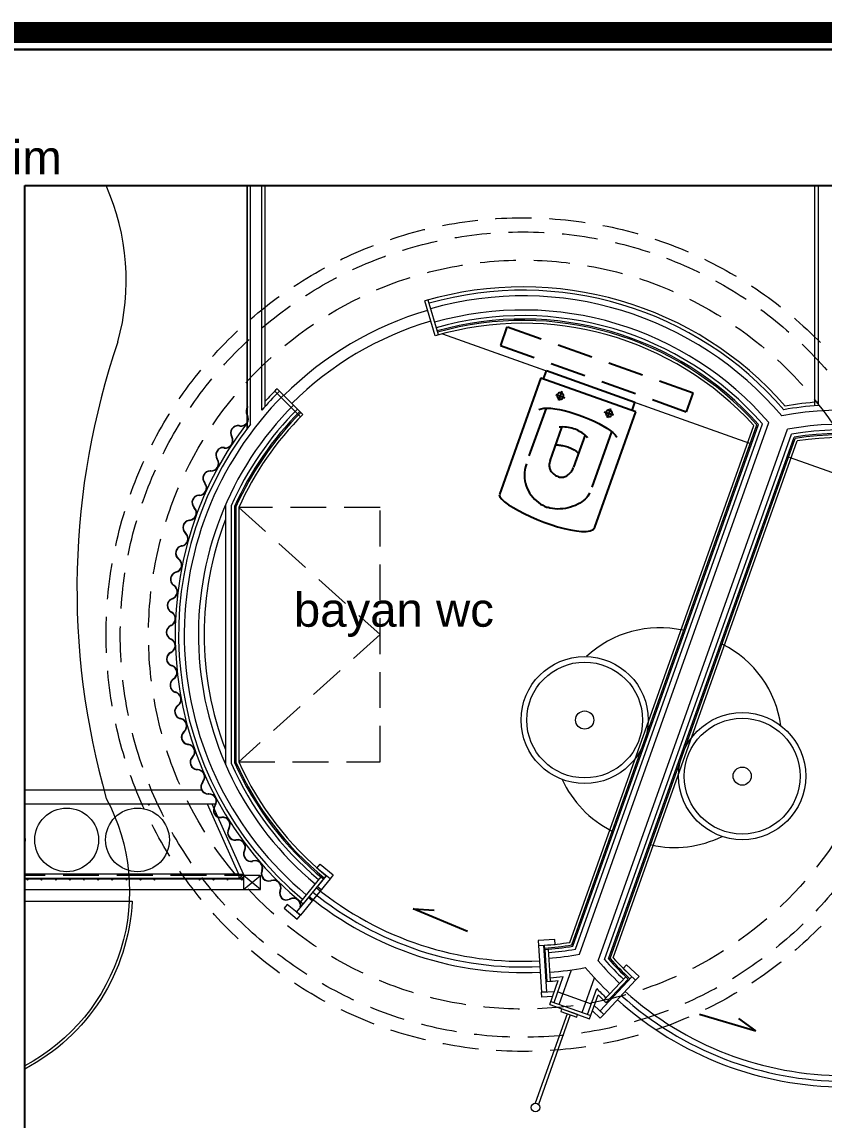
# Model space of a CAD drawing. Header units: millimetres. Extents: x 54215 to 67697, y 23496 to 56611.
# Drawn here: x 59127.7 to 59411.6, y 29702.9 to 30091.7 of the extents above; entities that cross this region are included whole.
import ezdxf

# ---------------------------------------------------------------- set-up
doc = ezdxf.new("R2010")
doc.units = ezdxf.units.MM
doc.linetypes.add('DASHED', pattern=[19.05, 12.7, -6.35])
doc.layers.add('0 rölöve', color=7, linetype='Continuous', true_color=0xf1380e)
for name, color, linetype, lineweight in [('alçıpankesit', 220, 'Continuous', 20), ('b_görünüş', 44, 'Continuous', 25), ('no3_ahsap gorunus on ince', 32, 'Continuous', 13), ('no3_duvar kaplama', 8, 'Continuous', 0), ('no3_duvar ytong', 101, 'Continuous', 0), ('no3_kutu profil gorunus', 8, 'Continuous', 0), ('no3_kutuprofil kesit', 74, 'Continuous', 18), ('no3_lejand', 255, 'Continuous', 13), ('no3_mermer gorunus arka', 41, 'Continuous', 13), ('no3_tefriş arka ince', 65, 'Continuous', 13), ('no3_tefriş izdüşüm', 87, 'Continuous', 15), ('t_yazı', 154, 'Continuous', 25)]:
    doc.layers.add(name, color=color, linetype=linetype, lineweight=lineweight)
doc.layers.add('no3_ahsap kesit on', color=7, linetype='Continuous', lineweight=20, true_color=0xfca103)
doc.layers.add('no3_alçıpan kesit', color=7, linetype='Continuous', lineweight=20, true_color=0xf5003d)
doc.styles.get("Standard").update_dxf_attribs({"font": 'arial.ttf'})

# ---------------------------------------------------------------- blocks, each defined once
blk = doc.blocks.new('klozet')
at = {"layer": 'b_görünüş'}
for p, q in [((-23024.08, -1604.78), (-23024.08, -1638)), ((-23021.08, -1604.78), (-23024.08, -1604.78)), ((-22977.68, -1603.33), (-23021.07, -1603.33)), ((-23021.05, -1603.33), (-23021.05, -1639.06)), ((-22976.76, -1603.66), (-22977.68, -1603.29)), ((-22975.97, -1604.47), (-22976.76, -1603.66)), ((-22975.28, -1605.66), (-22975.97, -1604.47)), ((-23011.83, -1609.69), (-23011.39, -1608.48)), ((-22990.74, -1609.01), (-23011.56, -1609.01)), ((-23011.39, -1608.48), (-23010.88, -1607.47)), ((-23010.88, -1607.47), (-23010.31, -1606.69)), ((-22988.54, -1609.13), (-22987.91, -1609.18)), ((-22987.91, -1609.18), (-22987.27, -1609.32)), ((-22987.27, -1609.32), (-22986.61, -1609.54)), ((-22974.71, -1607.2), (-22975.28, -1605.66)), ((-22974.25, -1609.03), (-22974.71, -1607.2)), ((-22973.89, -1611.11), (-22974.25, -1609.03)), ((-23015.69, -1612.08), (-23019.17, -1612.08)), ((-23018.54, -1611.88), (-23018.56, -1612.09)), ((-23018.56, -1612.09), (-23018.56, -1612.09)), ((-23018.56, -1612.09), (-23018.56, -1612.09)), ((-23018.56, -1612.09), (-23018.54, -1612.29)), ((-23018.49, -1611.69), (-23018.54, -1611.88)), ((-23018.54, -1612.29), (-23018.49, -1612.48)), ((-23018.41, -1611.5), (-23018.49, -1611.69)), ((-23018.49, -1612.48), (-23018.41, -1612.67)), ((-23018.29, -1611.33), (-23018.41, -1611.5)), ((-23018.41, -1612.67), (-23018.29, -1612.84)), ((-23018.14, -1611.19), (-23018.29, -1611.33)), ((-23018.29, -1612.84), (-23018.14, -1612.98)), ((-23017.98, -1611.07), (-23018.14, -1611.19)), ((-23018.14, -1612.98), (-23017.98, -1613.1)), ((-23017.79, -1610.99), (-23017.98, -1611.07)), ((-23017.98, -1613.1), (-23017.79, -1613.18)), ((-23017.6, -1610.93), (-23017.79, -1610.99)), ((-23017.79, -1613.18), (-23017.6, -1613.24)), ((-23017.39, -1610.92), (-23017.6, -1610.93)), ((-23017.6, -1613.24), (-23017.39, -1613.25)), ((-23017.19, -1610.93), (-23017.39, -1610.92)), ((-23017.39, -1613.25), (-23017.19, -1613.24)), ((-23017.33, -1613.85), (-23017.33, -1610.45)), ((-23016.99, -1610.99), (-23017.19, -1610.93)), ((-23017.19, -1613.24), (-23016.99, -1613.18)), ((-23016.81, -1611.07), (-23016.99, -1610.99)), ((-23016.99, -1613.18), (-23016.81, -1613.1)), ((-23016.64, -1611.19), (-23016.81, -1611.07)), ((-23016.81, -1613.1), (-23016.64, -1612.98)), ((-23016.5, -1611.33), (-23016.64, -1611.19)), ((-23016.64, -1612.98), (-23016.5, -1612.84)), ((-23016.38, -1611.5), (-23016.5, -1611.33)), ((-23016.5, -1612.84), (-23016.38, -1612.67)), ((-23016.29, -1611.69), (-23016.38, -1611.5)), ((-23016.38, -1612.67), (-23016.29, -1612.48)), ((-23016.24, -1611.88), (-23016.29, -1611.69)), ((-23016.29, -1612.48), (-23016.24, -1612.29)), ((-23016.22, -1612.09), (-23016.24, -1611.88)), ((-23016.24, -1612.29), (-23016.22, -1612.09)), ((-23012.8, -1614.34), (-23012.53, -1612.65)), ((-23012.53, -1612.65), (-23012.21, -1611.1)), ((-23012.21, -1611.1), (-23011.83, -1609.69)), ((-22986.61, -1609.54), (-22985.94, -1609.84)), ((-22985.94, -1609.84), (-22985.27, -1610.22)), ((-22985.27, -1610.22), (-22984.61, -1610.66)), ((-22984.61, -1610.66), (-22983.95, -1611.17)), ((-22983.95, -1611.17), (-22983.31, -1611.75)), ((-22983.31, -1611.75), (-22982.69, -1612.37)), ((-22982.69, -1612.37), (-22982.09, -1613.05)), ((-22982.09, -1613.05), (-22981.53, -1613.77)), ((-22973.62, -1613.38), (-22973.89, -1611.11)), ((-22973.45, -1615.8), (-22973.62, -1613.38)), ((-23013.14, -1617.98), (-23013, -1616.12)), ((-23013, -1616.12), (-23012.8, -1614.34)), ((-23007.06, -1616.97), (-23007.22, -1617.35)), ((-23006.89, -1616.63), (-23007.06, -1616.97)), ((-23006.71, -1616.34), (-23006.89, -1616.63)), ((-22981.53, -1613.77), (-22981, -1614.54)), ((-22981, -1614.54), (-22980.51, -1615.34)), ((-22980.51, -1615.34), (-22980.07, -1616.16)), ((-22980.07, -1616.16), (-22979.68, -1617.02)), ((-22979.68, -1617.02), (-22979.35, -1617.89)), ((-22973.37, -1618.33), (-22973.45, -1615.8)), ((-23013.24, -1621.79), (-23013.22, -1619.88)), ((-23013.22, -1619.88), (-23013.14, -1617.98)), ((-23008, -1620.91), (-23008.02, -1621.5)), ((-23007.94, -1620.33), (-23008, -1620.91)), ((-23007.87, -1619.76), (-23007.94, -1620.33)), ((-23007.77, -1619.22), (-23007.87, -1619.76)), ((-23007.66, -1618.71), (-23007.77, -1619.22)), ((-23007.53, -1618.22), (-23007.66, -1618.71)), ((-23007.38, -1617.77), (-23007.53, -1618.22)), ((-23007.22, -1617.35), (-23007.38, -1617.77)), ((-23007.36, -1617.55), (-22995.15, -1617.55)), ((-23001.28, -1621.4), (-23001.26, -1620.9)), ((-23001.26, -1620.9), (-23001.22, -1620.41)), ((-23001.22, -1620.41), (-23001.15, -1619.91)), ((-23001.15, -1619.91), (-23001.05, -1619.42)), ((-23001.05, -1619.42), (-23000.93, -1618.93)), ((-23000.93, -1618.93), (-23000.77, -1618.46)), ((-23000.77, -1618.46), (-23000.58, -1617.99)), ((-23000.58, -1617.99), (-23000.35, -1617.54)), ((-22994.76, -1617.55), (-22995.1, -1617.54)), ((-22994.41, -1617.58), (-22994.76, -1617.55)), ((-22994.07, -1617.63), (-22994.41, -1617.58)), ((-22993.73, -1617.71), (-22994.07, -1617.63)), ((-22993.39, -1617.8), (-22993.73, -1617.71)), ((-22993.05, -1617.91), (-22993.39, -1617.8)), ((-22992.73, -1618.04), (-22993.05, -1617.91)), ((-22992.41, -1618.19), (-22992.73, -1618.04)), ((-22992.11, -1618.36), (-22992.41, -1618.19)), ((-22991.82, -1618.55), (-22992.11, -1618.36)), ((-22991.55, -1618.75), (-22991.82, -1618.55)), ((-22991.3, -1618.98), (-22991.55, -1618.75)), ((-22991.07, -1619.22), (-22991.3, -1618.98)), ((-22990.86, -1619.48), (-22991.07, -1619.22)), ((-22990.68, -1619.76), (-22990.86, -1619.48)), ((-22990.53, -1620.05), (-22990.68, -1619.76)), ((-22990.41, -1620.36), (-22990.53, -1620.05)), ((-22990.32, -1620.69), (-22990.41, -1620.36)), ((-22990.26, -1621.03), (-22990.32, -1620.69)), ((-22990.24, -1621.39), (-22990.26, -1621.03)), ((-22979.35, -1617.89), (-22979.09, -1618.78)), ((-22979.09, -1618.78), (-22978.89, -1619.68)), ((-22978.89, -1619.68), (-22978.77, -1620.59)), ((-22978.77, -1620.59), (-22978.73, -1621.49)), ((-22973.46, -1623.49), (-22973.37, -1620.9)), ((-22973.37, -1620.9), (-22973.37, -1618.33)), ((-23013.2, -1623.7), (-23013.24, -1621.79)), ((-23013.11, -1625.58), (-23013.2, -1623.7)), ((-23008.02, -1621.5), (-23008.03, -1622.11)), ((-23008.03, -1622.11), (-23008, -1622.73)), ((-23008, -1622.73), (-23007.94, -1623.36)), ((-23007.94, -1623.36), (-23007.85, -1623.98)), ((-23007.85, -1623.98), (-23007.72, -1624.61)), ((-23007.72, -1624.61), (-23007.55, -1625.23)), ((-23001.28, -1621.88), (-23001.28, -1621.4)), ((-23001.26, -1622.36), (-23001.28, -1621.88)), ((-23001.22, -1622.83), (-23001.26, -1622.36)), ((-23001.17, -1623.29), (-23001.22, -1622.83)), ((-23001.11, -1623.73), (-23001.17, -1623.29)), ((-23001.04, -1624.15), (-23001.11, -1623.73)), ((-23000.96, -1624.54), (-23001.04, -1624.15)), ((-23000.88, -1624.92), (-23000.96, -1624.54)), ((-23000.8, -1625.26), (-23000.88, -1624.92)), ((-22991.79, -1625.22), (-22991.54, -1625)), ((-22991.54, -1625), (-22991.32, -1624.76)), ((-22991.32, -1624.76), (-22991.11, -1624.5)), ((-22991.11, -1624.5), (-22990.93, -1624.22)), ((-22990.93, -1624.22), (-22990.77, -1623.92)), ((-22990.77, -1623.92), (-22990.63, -1623.6)), ((-22990.63, -1623.6), (-22990.51, -1623.27)), ((-22990.51, -1623.27), (-22990.41, -1622.92)), ((-22990.41, -1622.92), (-22990.34, -1622.56)), ((-22990.34, -1622.56), (-22990.28, -1622.18)), ((-22990.28, -1622.18), (-22990.25, -1621.79)), ((-22990.25, -1621.79), (-22990.24, -1621.39)), ((-22979.23, -1625.07), (-22978.99, -1624.19)), ((-22978.99, -1624.19), (-22978.82, -1623.3)), ((-22978.82, -1623.3), (-22978.71, -1622.4)), ((-22978.71, -1622.4), (-22978.68, -1621.49)), ((-22973.62, -1626.02), (-22973.46, -1623.49)), ((-23017.33, -1632.11), (-23017.33, -1628.7)), ((-23012.95, -1627.38), (-23013.11, -1625.58)), ((-23012.75, -1629.1), (-23012.95, -1627.38)), ((-23007.55, -1625.23), (-23007.35, -1625.85)), ((-23007.35, -1625.85), (-23007.1, -1626.46)), ((-23007.1, -1626.46), (-23006.81, -1627.05)), ((-22994.54, -1626.11), (-23007.01, -1626.11)), ((-23000.71, -1625.57), (-23000.8, -1625.26)), ((-23000.63, -1625.86), (-23000.71, -1625.57)), ((-23000.55, -1626.1), (-23000.63, -1625.86)), ((-22994.49, -1626.1), (-22994.08, -1626.08)), ((-22994.08, -1626.08), (-22993.69, -1626.04)), ((-22993.69, -1626.04), (-22993.32, -1625.97)), ((-22993.32, -1625.97), (-22992.98, -1625.87)), ((-22992.98, -1625.87), (-22992.65, -1625.74)), ((-22992.65, -1625.74), (-22992.34, -1625.59)), ((-22992.34, -1625.59), (-22992.05, -1625.42)), ((-22992.05, -1625.42), (-22991.79, -1625.22)), ((-22981.36, -1629.11), (-22980.82, -1628.36)), ((-22980.82, -1628.36), (-22980.33, -1627.58)), ((-22980.33, -1627.58), (-22979.9, -1626.77)), ((-22979.9, -1626.77), (-22979.53, -1625.93)), ((-22979.53, -1625.93), (-22979.23, -1625.07)), ((-22974.16, -1630.78), (-22973.85, -1628.47)), ((-22973.85, -1628.47), (-22973.62, -1626.02)), ((-23015.69, -1630.33), (-23019.17, -1630.33)), ((-23018.54, -1630.2), (-23018.56, -1630.4)), ((-23018.56, -1630.4), (-23018.56, -1630.4)), ((-23018.56, -1630.4), (-23018.56, -1630.4)), ((-23018.56, -1630.4), (-23018.54, -1630.61)), ((-23018.49, -1630), (-23018.54, -1630.2)), ((-23018.54, -1630.61), (-23018.49, -1630.8)), ((-23018.41, -1629.82), (-23018.49, -1630)), ((-23018.49, -1630.8), (-23018.41, -1630.99)), ((-23018.29, -1629.65), (-23018.41, -1629.82)), ((-23018.41, -1630.99), (-23018.29, -1631.16)), ((-23018.14, -1629.51), (-23018.29, -1629.65)), ((-23018.29, -1631.16), (-23018.14, -1631.3)), ((-23017.98, -1629.39), (-23018.14, -1629.51)), ((-23018.14, -1631.3), (-23017.98, -1631.42)), ((-23017.79, -1629.31), (-23017.98, -1629.39)), ((-23017.98, -1631.42), (-23017.79, -1631.5)), ((-23017.6, -1629.25), (-23017.79, -1629.31)), ((-23017.79, -1631.5), (-23017.6, -1631.55)), ((-23017.39, -1629.24), (-23017.6, -1629.25)), ((-23017.6, -1631.55), (-23017.39, -1631.57)), ((-23017.19, -1629.25), (-23017.39, -1629.24)), ((-23017.39, -1631.57), (-23017.19, -1631.55)), ((-23016.99, -1629.31), (-23017.19, -1629.25)), ((-23017.19, -1631.55), (-23016.99, -1631.5)), ((-23016.81, -1629.39), (-23016.99, -1629.31)), ((-23016.99, -1631.5), (-23016.81, -1631.42)), ((-23016.64, -1629.51), (-23016.81, -1629.39)), ((-23016.81, -1631.42), (-23016.64, -1631.3)), ((-23016.5, -1629.65), (-23016.64, -1629.51)), ((-23016.64, -1631.3), (-23016.5, -1631.16)), ((-23016.38, -1629.82), (-23016.5, -1629.65)), ((-23016.5, -1631.16), (-23016.38, -1630.99)), ((-23016.29, -1630), (-23016.38, -1629.82)), ((-23016.38, -1630.99), (-23016.29, -1630.8)), ((-23016.24, -1630.2), (-23016.29, -1630)), ((-23016.29, -1630.8), (-23016.24, -1630.61)), ((-23016.22, -1630.4), (-23016.24, -1630.2)), ((-23016.24, -1630.61), (-23016.22, -1630.4)), ((-23012.48, -1630.69), (-23012.75, -1629.1)), ((-23012.16, -1632.14), (-23012.48, -1630.69)), ((-23011.78, -1633.42), (-23012.16, -1632.14)), ((-22986.65, -1632.93), (-22985.75, -1632.56)), ((-22985.75, -1632.56), (-22984.9, -1632.13)), ((-22984.9, -1632.13), (-22984.09, -1631.64)), ((-22984.09, -1631.64), (-22983.33, -1631.08)), ((-22983.33, -1631.08), (-22982.62, -1630.47)), ((-22982.62, -1630.47), (-22981.96, -1629.81)), ((-22981.96, -1629.81), (-22981.36, -1629.11)), ((-22974.52, -1632.9), (-22974.16, -1630.78)), ((-23011.34, -1634.49), (-23011.78, -1633.42)), ((-22993.69, -1633.61), (-23011.66, -1633.61)), ((-23010.85, -1635.33), (-23011.34, -1634.49)), ((-23010.31, -1635.92), (-23010.85, -1635.33)), ((-22990.69, -1633.61), (-22989.62, -1633.56)), ((-22989.62, -1633.56), (-22988.59, -1633.43)), ((-22988.59, -1633.43), (-22987.6, -1633.22)), ((-22987.6, -1633.22), (-22986.65, -1632.93)), ((-22975.97, -1637.67), (-22975.43, -1636.39)), ((-22975.43, -1636.39), (-22974.95, -1634.79)), ((-22974.95, -1634.79), (-22974.52, -1632.9)), ((-23021.06, -1638), (-23024.08, -1638)), ((-23021.07, -1639.04), (-22977.28, -1639.04)), ((-22977.18, -1639.03), (-22976.55, -1638.56)), ((-22976.55, -1638.56), (-22975.97, -1637.67))]:
    blk.add_line(p, q, dxfattribs=at)

msp = doc.modelspace()

# ---------------------------------------------------------------- linework, layer by layer
msp.add_lwpolyline([(59128.641, 30033.772), (59558.753, 30033.772), (59558.753, 29678.802), (59128.641, 29678.802)], close=True)
at = {"linetype": 'DASHED'}
msp.add_lwpolyline([(59297.025, 29977.157), (59362.973, 29953.687), (59365.32, 29960.282), (59299.372, 29983.751)], close=True, dxfattribs=at)
msp.add_point((59172.538, 29814.675))
at = {"layer": '0 rölöve'}
for p, q in [((59285.345, 29769.657), (59266.201, 29777.712)), ((59266.201, 29777.712), (59273.577, 29777.26)), ((59367.52, 29740.413), (59387.448, 29734.564)), ((59387.448, 29734.564), (59381.444, 29738.873))]:
    msp.add_line(p, q, dxfattribs=at)
at = {"layer": 'no3_ahsap gorunus on ince'}
msp.add_lwpolyline([(59128.641, 29780.496), (59166.678, 29780.496, -0.2662812), (59128.641, 29720.999, -0.2662812)], format="xyb", dxfattribs=at)
for centre, radius in [((59326.872, 29844.562), 22.5), ((59326.872, 29844.562), 20.5), ((59326.872, 29844.562), 3.211), ((59382.649, 29824.712), 22.5), ((59382.649, 29824.712), 20.5), ((59382.649, 29824.712), 3.211)]:
    msp.add_circle(centre, radius, dxfattribs=at)
for centre, radius, start, end in [((59305.06, 29874.816), 119.675, 106.40583, 135), ((59305.06, 29874.816), 115.677, 106.40583, 135), ((59305.06, 29874.816), 117.675, 230.75869, 272.88587), ((59305.06, 29874.816), 115.675, 230.75869, 272.87072), ((59305.06, 29874.816), 119.675, 230.75869, 272.90052), ((59418.67, 29834.385), 115.675, 227.95071, 270.06274), ((59418.67, 29834.385), 119.675, 227.92091, 270.06274), ((59418.67, 29834.385), 117.675, 227.93556, 270.06274)]:
    msp.add_arc(centre, radius, start, end, dxfattribs=at)
at = {"layer": 'no3_ahsap kesit on'}
for p, q in [((59233.601, 29784.489), (59232.198, 29785.617)), ((59230.444, 29780.611), (59229.041, 29781.739)), ((59224.875, 29776.644), (59226.269, 29775.506)), ((59313.377, 29748.332), (59311.581, 29748.214)), ((59332.318, 29741.592), (59333.635, 29740.366))]:
    msp.add_line(p, q, dxfattribs=at)
for points in [[(59237.868, 29789.706), (59236.729, 29788.312), (59232.082, 29792.108), (59233.221, 29793.502)], [(59225.13, 29774.112), (59226.269, 29775.506), (59221.622, 29779.301), (59220.483, 29777.907)], [(59310.378, 29766.51), (59310.496, 29764.714), (59316.483, 29765.108), (59316.365, 29766.904)], [(59346.127, 29753.788), (59344.9, 29752.471), (59340.508, 29756.558), (59341.734, 29757.876)]]:
    msp.add_lwpolyline(points, close=True, dxfattribs=at)
for points in [[(59235.335, 29789.451), (59224.875, 29776.644)], [(59236.729, 29788.312), (59226.269, 29775.506)], [(59310.496, 29764.714), (59311.581, 29748.214)], [(59312.292, 29764.832), (59313.377, 29748.332)], [(59343.583, 29753.697), (59332.318, 29741.592)], [(59344.9, 29752.471), (59333.635, 29740.366)], [(59315.494, 29746.668), (59311.699, 29746.418), (59311.581, 29748.214), (59316.151, 29748.515)], [(59329.625, 29741.639), (59332.409, 29739.048), (59333.635, 29740.366), (59330.283, 29743.486)]]:
    msp.add_lwpolyline(points, dxfattribs=at)
at = {"layer": 'no3_alçıpan kesit', "lineweight": 13}
for p, q in [((59207.361, 30033.772), (59207.361, 29947.753)), ((59207.361, 29947.753), (59207.361, 30033.772)), ((59208.561, 29949.333), (59208.561, 30033.772)), ((59212.561, 29954.244), (59212.561, 30033.772)), ((59213.761, 29955.62), (59213.761, 30033.772)), ((59408.412, 29955.874), (59408.412, 30033.772)), ((59409.612, 29955.969), (59409.612, 30033.772)), ((59273.929, 29980.549), (59270.285, 29992.924)), ((59275.08, 29980.888), (59271.437, 29993.263)), ((59217.151, 29961.027), (59226.273, 29951.906)), ((59218, 29961.876), (59227.122, 29952.754)), ((59322.687, 29764.494), (59388.418, 29949.2)), ((59323.58, 29763.424), (59389.787, 29949.465)), ((59333.943, 29759.736), (59400.15, 29945.777)), ((59335.311, 29760.002), (59401.043, 29944.707)), ((59201.743, 29920.389), (59201.743, 29829.243)), ((59202.943, 29920.135), (59202.943, 29829.497)), ((59233.461, 29789.053), (59226.245, 29780.219)), ((59234.386, 29788.289), (59227.175, 29779.46)), ((59312.738, 29763.359), (59313.521, 29751.986)), ((59313.935, 29763.442), (59314.718, 29752.068)), ((59314.488, 29743.843), (59317.507, 29752.326)), ((59316.021, 29744.571), (59319.28, 29753.727)), ((59341.431, 29753.656), (59333.638, 29745.335)), ((59342.307, 29752.836), (59334.514, 29744.515)), ((59327.892, 29740.347), (59331.15, 29749.503)), ((59314.891, 29744.974), (59329.023, 29739.944)), ((59328.62, 29738.814), (59331.639, 29747.297)), ((59314.488, 29743.843), (59328.62, 29738.814))]:
    msp.add_line(p, q, dxfattribs=at)
for centre, radius, start, end in [((59305.06, 29874.816), 123.121, 41.08843, 106.40583), ((59305.06, 29874.816), 121.921, 40.77118, 105.84189), ((59305.06, 29874.816), 112.921, 41.3818, 105.79694), ((59305.06, 29874.816), 111.721, 41.74347, 105.7904), ((59305.06, 29874.816), 121.921, 135, 139.34745), ((59305.06, 29874.816), 123.121, 135, 137.86218), ((59305.06, 29874.816), 112.921, 135, 156.19786), ((59418.67, 29834.385), 121.921, 94.26086, 100.05025), ((59418.67, 29834.385), 123.121, 94.21926, 99.733), ((59305.06, 29874.816), 111.721, 135, 156.06849), ((59305.06, 29874.816), 123.121, 142.51517, 230.75869), ((59305.06, 29874.816), 121.921, 142.32424, 230.19475), ((59418.67, 29834.385), 112.921, 270.67163, 99.43963), ((59418.67, 29834.385), 111.721, 270.06274, 99.07796), ((59305.06, 29874.816), 112.921, 203.80214, 230.14981), ((59305.06, 29874.816), 111.721, 203.93151, 230.75869), ((59305.06, 29874.816), 111.721, 273.94071, 279.07796), ((59305.06, 29874.816), 112.921, 274.54959, 279.43963), ((59418.67, 29834.385), 112.921, 221.3818, 226.27184), ((59418.67, 29834.385), 111.721, 221.74347, 226.88073), ((59305.06, 29874.816), 123.121, 273.94071, 275.80252), ((59305.06, 29874.816), 121.921, 274.50465, 276.69779), ((59418.67, 29834.385), 121.921, 224.12364, 226.23774), ((59418.67, 29834.385), 123.121, 225.01891, 226.88073)]:
    msp.add_arc(centre, radius, start, end, dxfattribs=at)
at = {"layer": 'no3_duvar kaplama'}
for p, q in [((59207.582, 29955.395), (59207.479, 29955.468)), ((59207.317, 29952.663), (59207.413, 29952.486)), ((59207.427, 29952.723), (59207.524, 29952.546)), ((59204.776, 29948.643), (59204.577, 29948.674)), ((59204.795, 29948.767), (59204.596, 29948.798)), ((59201.944, 29944.718), (59201.848, 29944.895)), ((59202.054, 29944.778), (59201.958, 29944.955)), ((59199.306, 29940.875), (59199.107, 29940.906)), ((59199.326, 29941), (59199.127, 29941.03)), ((59196.828, 29936.771), (59196.717, 29936.939)), ((59196.933, 29936.841), (59196.822, 29937.009)), ((59194.533, 29932.715), (59194.332, 29932.728)), ((59194.541, 29932.84), (59194.341, 29932.854)), ((59192.426, 29928.342), (59192.3, 29928.5)), ((59192.524, 29928.421), (59192.398, 29928.578)), ((59190.492, 29924.226), (59190.291, 29924.221)), ((59190.495, 29924.1), (59190.293, 29924.096)), ((59188.691, 29919.609), (59188.555, 29919.758)), ((59188.783, 29919.694), (59188.648, 29919.843)), ((59187.035, 29915.368), (59186.836, 29915.335)), ((59187.055, 29915.245), (59186.857, 29915.211)), ((59185.6, 29910.629), (59185.453, 29910.767)), ((59185.686, 29910.72), (59185.539, 29910.858)), ((59184.275, 29906.274), (59184.079, 29906.225)), ((59184.305, 29906.152), (59184.11, 29906.103)), ((59183.215, 29901.437), (59183.058, 29901.563)), ((59183.294, 29901.535), (59183.137, 29901.661)), ((59182.234, 29896.991), (59182.042, 29896.929)), ((59182.273, 29896.872), (59182.081, 29896.809)), ((59181.6, 29892.193), (59181.434, 29892.308)), ((59181.529, 29892.09), (59181.363, 29892.204)), ((59180.87, 29887.584), (59180.686, 29887.503)), ((59180.92, 29887.469), (59180.736, 29887.388)), ((59180.64, 29882.637), (59180.464, 29882.735)), ((59180.701, 29882.747), (59180.525, 29882.845)), ((59180.424, 29878.091), (59180.243, 29878.001)), ((59180.48, 29877.979), (59180.3, 29877.889)), ((59180.443, 29873.14), (59180.262, 29873.228)), ((59180.498, 29873.252), (59180.318, 29873.341)), ((59178.934, 29866.109), (59178.809, 29866.109)), ((59178.944, 29865.971), (59178.819, 29865.954)), ((59180.461, 29868.591), (59180.281, 29868.501)), ((59180.517, 29868.479), (59180.337, 29868.389)), ((59180.8, 29863.724), (59180.609, 29863.789)), ((59180.84, 29863.843), (59180.649, 29863.908)), ((59181.412, 29859.218), (59181.245, 29859.105)), ((59181.482, 29859.114), (59181.315, 29859.001)), ((59182.078, 29854.311), (59181.887, 29854.375)), ((59182.118, 29854.43), (59181.927, 29854.494)), ((59182.922, 29849.839), (59182.761, 29849.718)), ((59182.998, 29849.738), (59182.837, 29849.617)), ((59183.835, 29844.972), (59183.641, 29845.026)), ((59183.869, 29845.093), (59183.675, 29845.147)), ((59185.111, 29840.6), (59184.963, 29840.464)), ((59185.196, 29840.508), (59185.048, 29840.372)), ((59186.488, 29835.844), (59186.29, 29835.879)), ((59186.511, 29835.967), (59186.312, 29836.003)), ((59188.076, 29831.577), (59187.938, 29831.431)), ((59188.168, 29831.491), (59188.029, 29831.344)), ((59189.795, 29826.933), (59189.595, 29826.954)), ((59189.809, 29827.058), (59189.608, 29827.079)), ((59191.711, 29822.804), (59191.585, 29822.647)), ((59191.809, 29822.725), (59191.683, 29822.568)), ((59193.792, 29818.434), (59193.59, 29818.44)), ((59193.788, 29818.309), (59193.587, 29818.314)), ((59196.016, 29814.338), (59195.902, 29814.172)), ((59196.119, 29814.267), (59196.005, 29814.101)), ((59198.424, 29810.14), (59198.224, 29810.117)), ((59198.439, 29810.016), (59198.239, 29809.992)), ((59200.924, 29806.206), (59200.822, 29806.033)), ((59201.032, 29806.143), (59200.93, 29805.969)), ((59203.617, 29802.168), (59203.42, 29802.127)), ((59203.642, 29802.045), (59203.445, 29802.004)), ((59206.452, 29798.468), (59206.365, 29798.286)), ((59206.565, 29798.414), (59206.478, 29798.232)), ((59209.474, 29794.747), (59209.282, 29794.689)), ((59209.511, 29794.627), (59209.318, 29794.569)), ((59212.619, 29791.306), (59212.548, 29791.118)), ((59212.736, 29791.262), (59212.666, 29791.074)), ((59215.967, 29787.812), (59215.774, 29787.753)), ((59216.003, 29787.691), (59215.81, 29787.633)), ((59219.04, 29784.182), (59219.111, 29784.371)), ((59219.158, 29784.138), (59219.229, 29784.327)), ((59219.681, 29781.513), (59219.59, 29781.427)), ((59219.703, 29781.493), (59219.625, 29781.395)), ((59222.364, 29781.205), (59222.545, 29781.292)), ((59222.418, 29781.092), (59222.6, 29781.179))]:
    msp.add_line(p, q, dxfattribs=at)
at = {"layer": 'no3_duvar kaplama', "lineweight": 13}
for p, q in [((59321.573, 29765.839), (59386.706, 29948.861)), ((59322.315, 29764.942), (59387.848, 29949.087)), ((59335.882, 29760.114), (59401.414, 29944.259)), ((59337.024, 29760.34), (59402.156, 29943.362)), ((59203.443, 29920.029), (59203.443, 29829.603)), ((59204.443, 29919.816), (59204.443, 29829.816)), ((59234.386, 29788.289), (59235.335, 29789.451)), ((59312.738, 29763.359), (59312.634, 29764.856))]:
    msp.add_line(p, q, dxfattribs=at)
at = {"layer": 'no3_duvar kaplama', "linetype": 'DASHED'}
for p, q in [((59204.443, 29919.816), (59254.443, 29874.816)), ((59254.443, 29874.816), (59204.443, 29829.816))]:
    msp.add_line(p, q, dxfattribs=at)
msp.add_lwpolyline([(59254.443, 29829.816), (59254.443, 29919.816), (59204.443, 29919.816), (59204.443, 29829.816)], close=True, dxfattribs=at)
at = {"layer": 'no3_duvar kaplama', "lineweight": 13}
for centre, radius, start, end in [((59305.06, 29874.816), 111.221, 41.89609, 105.78763), ((59305.06, 29874.816), 110.221, 42.20482, 106.40583), ((59305.06, 29874.816), 111.221, 135, 156.01396), ((59305.06, 29874.816), 110.221, 135, 155.90377), ((59418.67, 29834.385), 111.221, 270.06274, 98.92534), ((59418.67, 29834.385), 110.221, 270.06274, 98.61661), ((59305.06, 29874.816), 111.221, 203.98604, 230.75869), ((59305.06, 29874.816), 110.221, 204.09623, 230.75869), ((59305.06, 29874.816), 110.221, 273.94071, 278.61661), ((59305.06, 29874.816), 111.221, 273.94071, 278.92534), ((59418.67, 29834.385), 111.221, 221.89609, 227.05911), ((59418.67, 29834.385), 110.221, 222.20482, 227.05911)]:
    msp.add_arc(centre, radius, start, end, dxfattribs=at)
at = {"layer": 'no3_duvar kaplama'}
for centre, radius, start, end in [((59209.657, 29953.935), 2.663, 144.85078, 208.52495), ((59209.657, 29953.935), 2.537, 144.85078, 208.52495), ((59205.184, 29951.274), 2.663, 261.1766, 28.52495), ((59205.184, 29951.274), 2.537, 261.1766, 28.52495), ((59204.187, 29946.167), 2.663, 81.1766, 208.52495), ((59204.187, 29946.167), 2.537, 81.1766, 208.52495), ((59199.715, 29943.507), 2.663, 261.1766, 28.52495), ((59199.715, 29943.507), 2.537, 261.1766, 28.52495), ((59198.938, 29938.409), 2.663, 86.14158, 213.48993), ((59198.938, 29938.409), 2.537, 86.14158, 213.48993), ((59194.712, 29935.371), 2.663, 266.14158, 33.48993), ((59194.712, 29935.371), 2.537, 266.14158, 33.48993), ((59194.384, 29930.158), 2.663, 91.16953, 218.51788), ((59194.384, 29930.158), 2.537, 91.16953, 218.51788), ((59190.44, 29926.762), 2.537, 271.16953, 38.51788), ((59190.44, 29926.762), 2.663, 271.16953, 38.51788), ((59190.52, 29921.555), 2.663, 95.09932, 222.44768), ((59190.52, 29921.555), 2.537, 95.09932, 222.44768), ((59186.819, 29917.897), 2.537, 275.09932, 42.44768), ((59186.819, 29917.897), 2.663, 275.09932, 42.44768), ((59187.275, 29912.709), 2.663, 99.48702, 226.83538), ((59187.275, 29912.709), 2.537, 99.48702, 226.83538), ((59183.864, 29908.778), 2.537, 279.48702, 46.83538), ((59183.864, 29908.778), 2.663, 279.48702, 46.83538), ((59184.722, 29903.641), 2.663, 103.973, 231.32136), ((59184.722, 29903.641), 2.537, 103.973, 231.32136), ((59181.63, 29899.456), 2.537, 283.973, 51.32136), ((59181.63, 29899.456), 2.663, 283.973, 51.32136), ((59182.871, 29894.398), 2.663, 108.14238, 235.49074), ((59182.871, 29894.398), 2.537, 108.14238, 235.49074), ((59180.091, 29889.999), 2.537, 288.14238, 55.49074), ((59180.091, 29889.999), 2.663, 288.14238, 55.49074), ((59181.754, 29885.064), 2.663, 113.66666, 241.01501), ((59181.754, 29885.064), 2.537, 113.66666, 241.01501), ((59179.411, 29880.418), 2.537, 293.66666, 61.01501), ((59179.411, 29880.418), 2.663, 293.66666, 61.01501), ((59181.434, 29875.619), 2.663, 116.55268, 243.90103), ((59181.434, 29875.619), 2.537, 116.55268, 243.90103), ((59179.327, 29870.861), 2.537, 296.55268, 63.90103), ((59179.327, 29870.861), 2.663, 296.55268, 63.90103), ((59181.471, 29866.119), 2.663, 116.55268, 180.22686), ((59181.458, 29866.312), 2.663, 187.73384, 251.40802), ((59181.471, 29866.119), 2.537, 116.55268, 180.22686), ((59181.458, 29866.312), 2.537, 187.73384, 251.40802), ((59179.991, 29861.32), 2.537, 304.05966, 71.40802), ((59179.991, 29861.32), 2.663, 304.05966, 71.40802), ((59182.736, 29856.899), 2.663, 124.05966, 251.40802), ((59182.736, 29856.899), 2.537, 124.05966, 251.40802), ((59181.397, 29851.867), 2.537, 306.94568, 74.29404), ((59181.397, 29851.867), 2.663, 306.94568, 74.29404), ((59184.362, 29847.59), 2.663, 126.94568, 254.29404), ((59184.362, 29847.59), 2.537, 126.94568, 254.29404), ((59183.398, 29842.472), 2.537, 312.46996, 79.81832), ((59183.398, 29842.472), 2.663, 312.46996, 79.81832), ((59186.761, 29838.5), 2.663, 132.46996, 259.81832), ((59186.761, 29838.5), 2.537, 132.46996, 259.81832), ((59186.232, 29833.319), 2.537, 316.63934, 83.9877), ((59186.232, 29833.319), 2.663, 316.63934, 83.9877), ((59189.874, 29829.602), 2.663, 136.63934, 263.9877), ((59189.874, 29829.602), 2.537, 136.63934, 263.9877), ((59189.736, 29824.396), 2.537, 321.12532, 88.47367), ((59189.736, 29824.396), 2.663, 321.12532, 88.47367), ((59193.658, 29820.976), 2.663, 141.12532, 268.47367), ((59193.658, 29820.976), 2.537, 141.12532, 268.47367), ((59193.925, 29815.775), 2.663, 325.51302, 92.86138), ((59193.925, 29815.775), 2.537, 325.51302, 92.86138), ((59198.097, 29812.664), 2.663, 145.51302, 272.86138), ((59198.097, 29812.664), 2.537, 145.51302, 272.86138), ((59198.739, 29807.496), 2.663, 329.44281, 96.79117), ((59198.739, 29807.496), 2.537, 329.44281, 96.79117), ((59203.115, 29804.679), 2.663, 149.44281, 276.79117), ((59203.115, 29804.679), 2.537, 149.44281, 276.79117), ((59204.162, 29799.562), 2.663, 334.47076, 101.81912), ((59204.162, 29799.562), 2.537, 334.47076, 101.81912), ((59208.768, 29797.139), 2.663, 154.47076, 281.81912), ((59208.768, 29797.139), 2.537, 154.47076, 281.81912), ((59210.243, 29792.198), 2.663, 339.43574, 106.7841), ((59210.243, 29792.198), 2.537, 339.43574, 106.7841), ((59215.041, 29790.182), 2.663, 159.43574, 286.7841), ((59215.041, 29790.182), 2.537, 159.43574, 286.7841), ((59216.736, 29785.262), 2.663, 339.43574, 106.7841), ((59216.736, 29785.262), 2.537, 339.43574, 106.7841), ((59221.533, 29783.247), 2.663, 159.43574, 223.10992), ((59221.533, 29783.247), 2.537, 159.43574, 223.10992), ((59221.265, 29783.492), 2.663, 231.98198, 295.65616), ((59221.265, 29783.492), 2.537, 231.98198, 295.65616), ((59223.698, 29778.892), 2.663, 348.30781, 115.65616), ((59223.698, 29778.892), 2.537, 348.30781, 115.65616)]:
    msp.add_arc(centre, radius, start, end, dxfattribs=at)
at = {"layer": 'no3_duvar ytong', "lineweight": 13}
msp.add_line((59276.506, 29981.274), (59349.425, 29955.324), dxfattribs=at)
at = {"layer": 'no3_kutu profil gorunus', "lineweight": 13}
for p, q in [((59325.071, 29761.651), (59392.063, 29949.897)), ((59331.666, 29759.304), (59398.658, 29947.55)), ((59199.743, 29920.808), (59199.743, 29828.824)), ((59317.906, 29743.901), (59322.259, 29756.135)), ((59326.008, 29741.017), (59330.362, 29753.251)), ((59317.362, 29748.34), (59329.233, 29744.115))]:
    msp.add_line(p, q, dxfattribs=at)
at = {"layer": 'no3_kutu profil gorunus'}
for p, q in [((59191.299, 29819.741), (59128.641, 29819.741)), ((59196.242, 29814.741), (59128.641, 29814.741)), ((59204.696, 29789.386), (59193.399, 29814.741)), ((59206.066, 29789.996), (59195.041, 29814.741)), ((59204.566, 29789.996), (59128.641, 29789.996)), ((59204.566, 29788.496), (59128.641, 29788.496)), ((59206.066, 29788.196), (59128.641, 29788.196)), ((59128.641, 29784.522), (59212.066, 29784.522))]:
    msp.add_line(p, q, dxfattribs=at)
at = {"layer": 'no3_kutu profil gorunus', "linetype": 'DASHED'}
msp.add_line((59212.066, 29789.496), (59128.641, 29789.496), dxfattribs=at)
at = {"layer": 'no3_kutu profil gorunus', "lineweight": 13}
for centre, radius, start, end in [((59305.06, 29874.816), 119.921, 40.22599, 105.83248), ((59305.06, 29874.816), 114.921, 40.7931, 105.80754), ((59305.06, 29874.816), 119.921, 135, 230.18535), ((59305.06, 29874.816), 114.921, 135, 230.1604), ((59418.67, 29834.385), 119.921, 270.63608, 100.59544), ((59418.67, 29834.385), 114.921, 270.66103, 100.02833), ((59305.06, 29874.816), 112.921, 158.85271, 201.14729), ((59305.06, 29874.816), 114.921, 274.539, 280.02833), ((59305.06, 29874.816), 119.921, 274.51405, 280.59544), ((59418.67, 29834.385), 119.921, 220.22599, 226.30738), ((59418.67, 29834.385), 114.921, 220.7931, 226.28244)]:
    msp.add_arc(centre, radius, start, end, dxfattribs=at)
at = {"layer": 'no3_kutuprofil kesit'}
for p, q in [((59206.066, 29789.996), (59204.566, 29788.496)), ((59206.066, 29788.496), (59204.566, 29789.996)), ((59206.066, 29784.522), (59212.066, 29789.522)), ((59212.066, 29784.522), (59206.066, 29789.522)), ((59320.654, 29740.588), (59309.38, 29708.909)), ((59321.784, 29740.185), (59310.511, 29708.506))]:
    msp.add_line(p, q, dxfattribs=at)
for points in [[(59206.066, 29789.996), (59206.066, 29788.496), (59204.566, 29788.496), (59204.566, 29789.996)], [(59206.066, 29784.522), (59212.066, 29784.522), (59212.066, 29789.522), (59206.066, 29789.522)], [(59318.393, 29741.392), (59324.045, 29739.381), (59324.381, 29740.323), (59318.728, 29742.334)]]:
    msp.add_lwpolyline(points, close=True, dxfattribs=at)
for centre, radius in [((59129.636, 29788.046), 0.15), ((59134.636, 29788.046), 0.15), ((59139.636, 29788.046), 0.15), ((59144.636, 29788.046), 0.15), ((59149.636, 29788.046), 0.15), ((59154.636, 29788.046), 0.15), ((59159.636, 29788.046), 0.15), ((59164.636, 29788.046), 0.15), ((59169.636, 29788.046), 0.15), ((59174.636, 29788.046), 0.15), ((59190.495, 29788.046), 0.15), ((59195.495, 29788.046), 0.15), ((59200.495, 29788.046), 0.15), ((59205.495, 29788.046), 0.15), ((59309.484, 29707.412), 1.5)]:
    msp.add_circle(centre, radius, dxfattribs=at)
at = {"layer": 'no3_lejand', "color": 1, "const_width": 7.466}
msp.add_lwpolyline([(60346.108, 29507.983), (58576.145, 29507.983), (58576.145, 30087.983), (60346.108, 30087.983), (60346.108, 29772.363, -0.4142136), (60336.074, 29762.329), (60184.551, 29762.329, 0.4142136), (60180.537, 29758.315), (60180.537, 29660.78, 0.4142136), (60184.551, 29656.766), (60336.074, 29656.766, -0.4142136), (60346.108, 29646.731), (60346.108, 29507.983)], format="xyb", dxfattribs=at)
at = {"layer": 'no3_lejand', "color": 252, "const_width": 0.854}
msp.add_lwpolyline([(60340.088, 29772.363, -0.4142136), (60336.074, 29768.349), (60184.551, 29768.349, 0.4142136), (60174.517, 29758.315), (60174.517, 29660.78, 0.4142136), (60184.551, 29650.745), (60336.074, 29650.745, -0.4142136), (60340.088, 29646.731), (60340.088, 29514.003), (58582.165, 29514.003), (58582.165, 30081.962), (60340.088, 30081.962), (60340.088, 29772.363)], format="xyb", dxfattribs=at)
at = {"layer": 'no3_mermer gorunus arka'}
for p, q in [((59276.506, 29981.274), (59385.216, 29942.587)), ((59508.058, 29898.871), (59399.348, 29937.558))]:
    msp.add_line(p, q, dxfattribs=at)
for centre, start, end in [((59353.414, 29839.298), 77.47788, 132.99551), ((59358.749, 29837.399), 7.82593, 63.34355), ((59353.414, 29839.298), 204.56892, 243.34355), ((59358.749, 29837.399), 257.47788, 296.25252)]:
    msp.add_arc(centre, 37.946, start, end, dxfattribs=at)
at = {"layer": 'no3_tefriş arka ince', "linetype": 'DASHED'}
for radius in [147.569, 142.569, 132.569]:
    msp.add_circle((59305.06, 29874.816), radius, dxfattribs=at)
at = {"layer": 'no3_tefriş arka ince'}
for centre in [(59143.507, 29802.132), (59168.578, 29802.132)]:
    msp.add_circle(centre, 11.281, dxfattribs=at)
msp.add_arc((59117.596, 29802.132), 11.281, 348.26765, 11.73235, dxfattribs=at)
at = {"layer": 'no3_tefriş izdüşüm'}
for points in [[(59161.631, 29978.424), (59161.631, 29978.424, 0.173021), (59157.464, 30033.772, 0.173021)], [(59157.54, 29816.842), (59157.54, 29816.842, -0.4143804), (59128.641, 29722.129, -0.4143804)]]:
    msp.add_lwpolyline(points, format="xyb", dxfattribs=at)
msp.add_arc((59417.64, 29891.1), 270.493, 161.16559, 195.93386, dxfattribs=at)

# ---------------------------------------------------------------- block references
at = {"layer": 'alçıpankesit', "rotation": 250.4107162223344}
msp.add_blockref('klozet', (53137.127, 7727.53), dxfattribs=at)

# ---------------------------------------------------------------- texts
at = {"layer": 't_yazı', "char_height": 12, "width": 369.49515, "attachment_point": 7}
for s, insert in [('ral 9001 lakeli un su maya 18 mm mdf cnc kesim', (58779.392, 30034.117)), ('bayan wc', (59223.932, 29873.983))]:
    msp.add_mtext(s, dxfattribs=dict(at, insert=insert))

doc.saveas('drawing.dxf')
